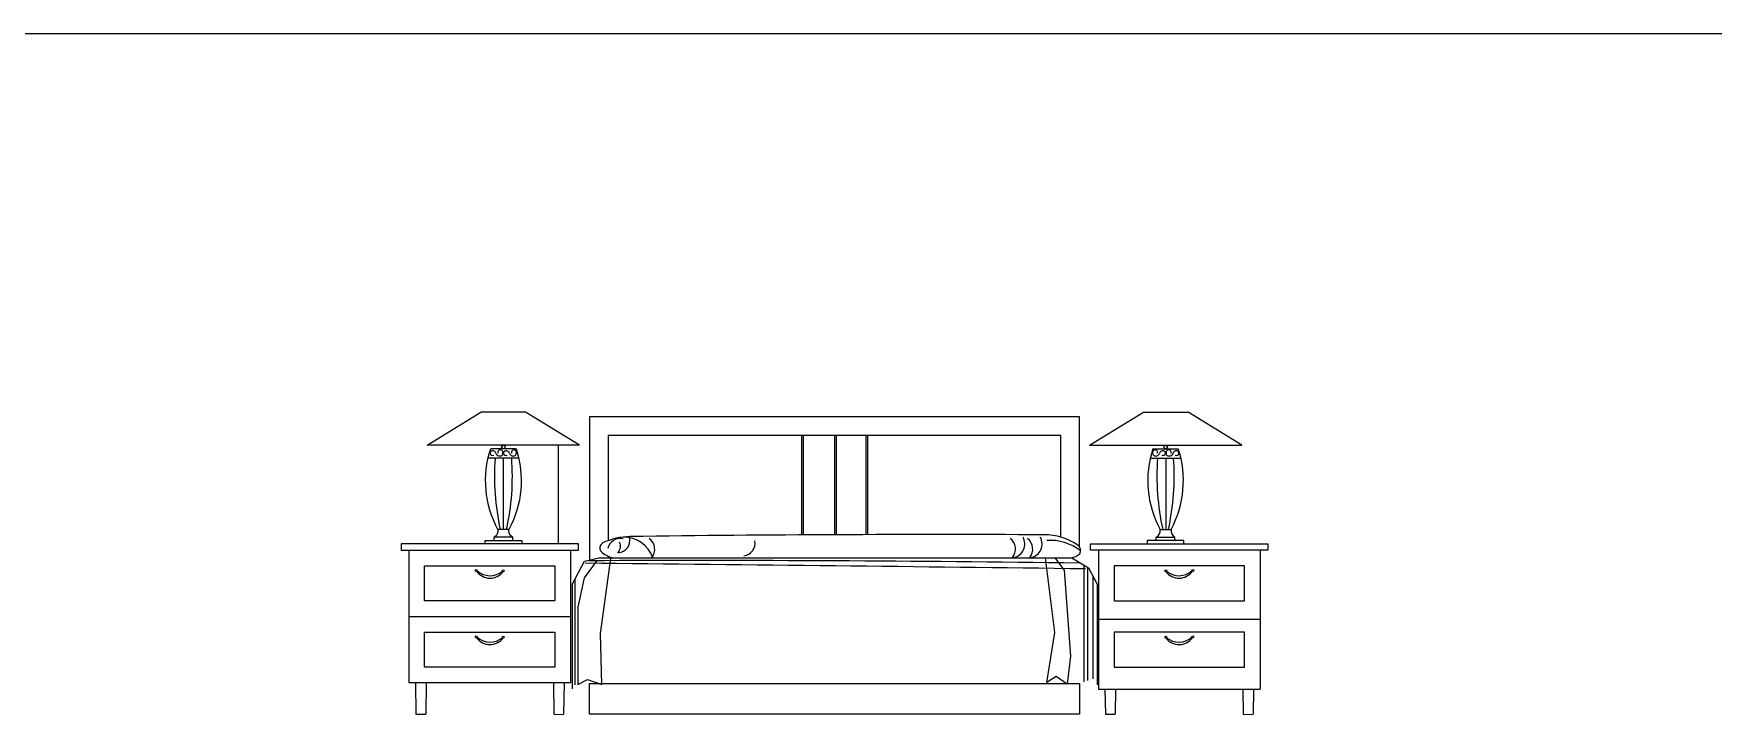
# Model space of a CAD drawing. Header units: millimetres. Extents: x 6388 to 59789, y -18725 to 8137.
# Drawn here: x 36624 to 41991, y 1436 to 3610 of the extents above; entities that cross this region are included whole.
import ezdxf

# ---------------------------------------------------------------- set-up
doc = ezdxf.new("R2010")
doc.units = ezdxf.units.MM
doc.layers.add('www.cad-blocks.net', color=7, linetype='Continuous')

# ---------------------------------------------------------------- blocks, each defined once
blk = doc.blocks.new('A$C3FEA72E4')
for p, q in [((2168, 950.7), (601.8, 950.7)), ((601.8, 950.7), (601.8, 492.9)), ((2168, 534.2), (2168, 950.7)), ((501.8, 859), (501.8, 544.9)), ((2108, 890.7), (661.8, 890.7)), ((661.8, 890.7), (661.8, 554.9)), ((1279.9, 890.7), (1279.9, 573.6)), ((1284.9, 890.7), (1284.9, 573.6)), ((1384.9, 890.7), (1384.9, 573.6)), ((1389.9, 890.7), (1389.9, 573.6)), ((1484.9, 890.7), (1484.9, 573.6)), ((1489.9, 890.7), (1489.9, 573.6)), ((2108, 565.9), (2108, 890.7)), ((566.9, 544.9), (0, 544.9)), ((0, 544.9), (0, 524.9)), ((566.9, 524.9), (566.9, 544.9)), ((2202.8, 524.9), (2202.8, 544.9)), ((2202.8, 544.9), (2769.7, 544.9)), ((2769.7, 544.9), (2769.7, 524.9)), ((0, 524.9), (566.9, 524.9)), ((25.3, 524.9), (25.3, 100.7)), ((541.6, 524.9), (541.6, 100.7)), ((546.2, 414.3), (586.5, 489.4)), ((626.5, 492.5), (585.2, 435.7)), ((586.5, 489.4), (631.9, 499.8)), ((631.9, 499.8), (2143.5, 499.8)), ((636.8, 257.9), (670.3, 497.6)), ((661.8, 504.9), (661.8, 499.8)), ((2088.6, 261.1), (2058.7, 500.5)), ((2088.6, 500.5), (2118.5, 460.6)), ((2143.5, 499.8), (2195.9, 468.4)), ((2769.7, 524.9), (2202.8, 524.9)), ((2228.1, 524.9), (2228.1, 80.7)), ((2744.5, 524.9), (2744.5, 80.7)), ((75.3, 362.8), (75.3, 474.9)), ((75.3, 474.9), (491.6, 474.9)), ((491.6, 474.9), (491.6, 362.8)), ((554.9, 430.5), (554.9, 94.7)), ((585.2, 435.7), (564.6, 342.9)), ((2118.5, 460.6), (2138.5, 186.3)), ((2181.5, 477.1), (2181.5, 103.5)), ((2192.8, 470.3), (2192.8, 107.9)), ((2195.9, 468.4), (2223.8, 416.1)), ((2209.9, 442.2), (2209.9, 113.9)), ((2694.5, 474.9), (2278.1, 474.9)), ((2278.1, 474.9), (2278.1, 362.8)), ((2694.5, 362.8), (2694.5, 474.9)), ((546.2, 414.3), (546.2, 81.5)), ((2223.8, 416.1), (2223.8, 94.3)), ((491.6, 362.8), (75.3, 362.8)), ((564.6, 342.9), (564.6, 95.5)), ((2278.1, 362.8), (2694.5, 362.8)), ((25.3, 312.8), (541.6, 312.8)), ((2744.5, 302.8), (2228.1, 302.8)), ((75.3, 150.7), (75.3, 262.8)), ((75.3, 262.8), (491.6, 262.8)), ((491.6, 262.8), (491.6, 150.7)), ((642, 95.5), (636.8, 257.9)), ((2063.7, 101.5), (2088.6, 261.1)), ((2694.5, 262.8), (2278.1, 262.8)), ((2278.1, 262.8), (2278.1, 150.7)), ((2694.5, 150.7), (2694.5, 262.8)), ((2138.5, 186.3), (2128.5, 96.5)), ((491.6, 150.7), (75.3, 150.7)), ((564.6, 95.5), (595.5, 110.9)), ((595.5, 110.9), (642, 95.5)), ((2093.6, 121.4), (2063.7, 101.5)), ((2128.5, 96.5), (2093.6, 121.4)), ((2278.1, 150.7), (2694.5, 150.7)), ((541.6, 100.7), (25.3, 100.7)), ((45.9, 100.7), (47.7, 0.7)), ((80.2, 100.7), (78.7, 0.7)), ((486.7, 100.7), (488.2, 0.7)), ((521, 100.7), (519.2, 0.7)), ((601.8, 0.7), (601.8, 98.4)), ((601.8, 98.4), (2168, 98.4)), ((2168, 98.4), (2168, 0.7)), ((2228.1, 80.7), (2744.5, 80.7)), ((2248.7, 80.7), (2250.5, 0.7)), ((2283, 80.7), (2281.5, 0.7)), ((2689.5, 80.7), (2691, 0.7)), ((2723.8, 80.7), (2722.1, 0.7)), ((47.7, 0.7), (78.7, 0.2)), ((488.2, 0.7), (519.2, 0.1)), ((2168, 0.7), (601.8, 0.7)), ((2250.5, 0.7), (2281.5, 0.7)), ((2691, 0.7), (2722.1, 0))]:
    blk.add_line(p, q)
for points in [[(83.1, 859.7), (255.3, 964.7)], [(398, 964.8), (255.2, 964.8)], [(570.3, 859.9), (397.9, 964.7)], [(2199.4, 859.9), (2371.8, 964.7)], [(2371.7, 964.8), (2514.5, 964.8)], [(2686.6, 859.7), (2514.5, 964.7)], [(570.2, 859.8), (83, 859.8)], [(2199.5, 859.8), (2686.7, 859.8)], [(375.7, 818.8), (278.3, 818.8)], [(367.5, 848.2), (286.5, 848.2)], [(326.6, 818.8), (326.6, 590.7)], [(2394, 818.8), (2491.4, 818.8)], [(2402.2, 848.2), (2483.2, 848.2)], [(2443.1, 818.8), (2443.1, 590.7)], [(344.3, 590.7), (309.7, 590.7)], [(2425.4, 590.7), (2460, 590.7)], [(268.9, 555.3), (386.4, 555.3)], [(268.9, 544.8), (268.9, 555.3)], [(356.8, 565.9), (297.3, 565.9)], [(297.3, 555.3), (297.3, 565.9)], [(356.8, 555.3), (356.8, 565.9)], [(386.4, 555.3), (386.4, 544.8)], [(2500.8, 555.3), (2383.4, 555.3)], [(2383.4, 555.3), (2383.4, 544.8)], [(2412.9, 565.9), (2472.4, 565.9)], [(2412.9, 555.3), (2412.9, 565.9)], [(2472.4, 555.3), (2472.4, 565.9)], [(2500.8, 544.8), (2500.8, 555.3)]]:
    blk.add_lwpolyline(points)
for points in [[(309.7, 590.8, -0.207098), (286.5, 848.3, -0.207098)], [(318, 590.5, -0.072642), (301.5, 818.3, -0.072642)], [(352.5, 818.3, -0.072642), (336, 590.5, -0.072642)], [(367.5, 848.3, -0.207098), (344.3, 590.8, -0.207098)], [(2402.2, 848.3, 0.207098), (2425.4, 590.8, 0.207098)], [(2417.2, 818.3, 0.072642), (2433.7, 590.5, 0.072642)], [(2451.7, 590.5, 0.072642), (2468.2, 818.3, 0.072642)], [(2460, 590.8, 0.207098), (2483.2, 848.3, 0.207098)], [(309.7, 590.8, -0.315451), (297.5, 565.9, -0.315451)], [(356.6, 565.9, -0.315451), (344.3, 590.8, -0.315451)], [(2413.1, 565.9, 0.315451), (2425.4, 590.8, 0.315451)], [(2460, 590.8, 0.315451), (2472.3, 565.9, 0.315451)]]:
    blk.add_lwpolyline(points, format="xyb")
for centre, radius in [((326.6, 854.1), 5.55), ((2443.1, 854.1), 5.55), ((240, 459.6), 2.96), ((240, 459.6), 2.96), ((326.5, 458.7), 2.96), ((326.5, 458.7), 2.96), ((2443.2, 458.7), 2.96), ((2443.2, 458.7), 2.96), ((2529.7, 459.6), 2.96), ((2529.7, 459.6), 2.96), ((240, 247.5), 2.96), ((326.5, 246.6), 2.96), ((2443.2, 246.6), 2.96), ((2529.7, 247.5), 2.96)]:
    blk.add_circle(centre, radius)
for centre, radius, start, end in [((292.1, 834.2), 7.68, 119.4364, 301.4174), ((293, 831.8), 10.2, 11.1161, 117.1814), ((313.4, 836.4), 10.7, 194.1722, 261.8919), ((317.4, 836.7), 8.04, 0.2526, 200.7752), ((315.5, 835.2), 10.1, 249.1053, 8.4052), ((335.2, 834.2), 7.68, 119.4364, 301.4174), ((336.1, 831.8), 10.2, 11.1161, 117.1814), ((356.5, 836.4), 10.7, 194.1722, 261.8919), ((360.5, 836.7), 8.04, 0.2526, 200.7752), ((358.6, 835.2), 10.1, 249.1053, 8.4052), ((2411.1, 835.2), 10.1, 171.5948, 290.8947), ((2409.2, 836.7), 8.04, 339.2248, 179.7474), ((2413.2, 836.4), 10.7, 278.1081, 345.8278), ((2433.6, 831.8), 10.2, 62.8186, 168.8839), ((2434.5, 834.2), 7.68, 238.5826, 60.5636), ((2454.2, 835.2), 10.1, 171.5948, 290.8947), ((2452.3, 836.7), 8.04, 339.2248, 179.7474), ((2456.3, 836.4), 10.7, 278.1081, 345.8278), ((2476.7, 831.8), 10.2, 62.8186, 168.8839), ((2477.6, 834.2), 7.68, 238.5826, 60.5636), ((653, 531.7), 18.1, 123.0051, 211.4971), ((734.7, 358.7), 209.3, 90.649, 115.9631), ((700.1, 521.3), 40.4, 75.8173, 168.398), ((672.4, 537.5), 28.9, 311.5298, 26.2913), ((690.2, 556.5), 41, 277.2326, 9.1805), ((711.1, 466.6), 99.4, 19.9732, 90.9146), ((1710.1, -75660.3), 76234.6, 89.741467, 90.73483), ((767.5, 527.8), 43, 320.623, 53.2349), ((1090, 547.4), 41, 277.2326, 9.1805), ((1920.2, 527.8), 43, 320.623, 53.2349), ((1948.7, 544.1), 44.3, 281.1013, 29.657), ((1975.3, 527.8), 43, 320.623, 53.2349), ((2003.8, 544.1), 44.3, 281.1013, 29.657), ((2054.1, 379.8), 193.7, 55.9239, 90.0142), ((2074.3, 401.5), 154.3, 51.2643, 94.2959), ((2149.5, 523.4), 21.4, 331.1327, 52.0711), ((936.4, -89650.4), 90141.7, 89.218152, 90.213222), ((688.2, 567.4), 67.9, 221.6972, 272.0512), ((2129.3, 558.8), 60.1, 281.1218, 310.4129), ((284.1, 487.6), 52.5, 215.6804, 322.7761), ((284.1, 487.6), 52.5, 215.6804, 322.7761), ((284.3, 506.5), 63.5, 229.2044, 308.8408), ((284.3, 506.5), 63.5, 229.2044, 308.8408), ((-10626.1, -1059429.2), 1059971.4, 89.3073753, 89.3938219), ((2485.6, 487.6), 52.5, 217.2239, 324.3196), ((2485.6, 487.6), 52.5, 217.2239, 324.3196), ((2485.5, 506.5), 63.5, 231.1592, 310.7956), ((2485.5, 506.5), 63.5, 231.1592, 310.7956), ((284.1, 275.5), 52.5, 215.6804, 322.7761), ((284.3, 294.4), 63.5, 229.2044, 308.8408), ((2485.6, 275.5), 52.5, 217.2239, 324.3196), ((2485.5, 294.4), 63.5, 231.1592, 310.7956)]:
    blk.add_arc(centre, radius, start, end)
blk = doc.blocks.new('FORMAT')
at = {"color": 155, "true_color": 0x546d8e}
blk.add_line((10116.5, 3609.9), (59789.4, 3609.9), dxfattribs=at)

msp = doc.modelspace()

# ---------------------------------------------------------------- block references
msp.add_blockref('A$C3FEA72E4', (37798.4, 1435.7))
at = {"layer": 'www.cad-blocks.net'}
msp.add_blockref('FORMAT', (0, 0), dxfattribs=at)

doc.saveas('drawing.dxf')
